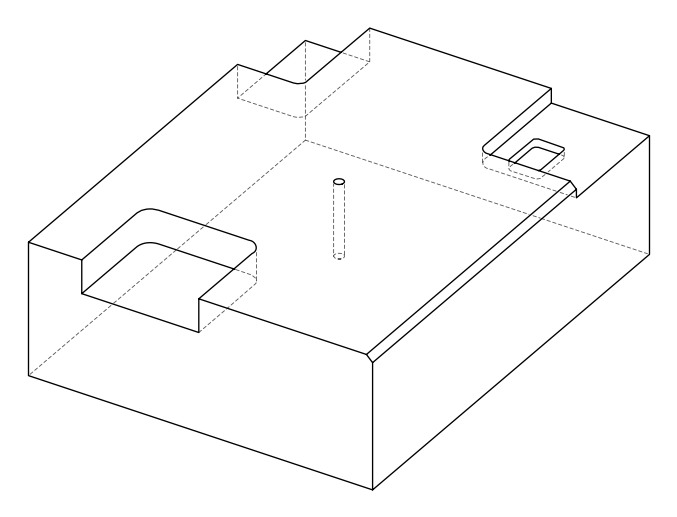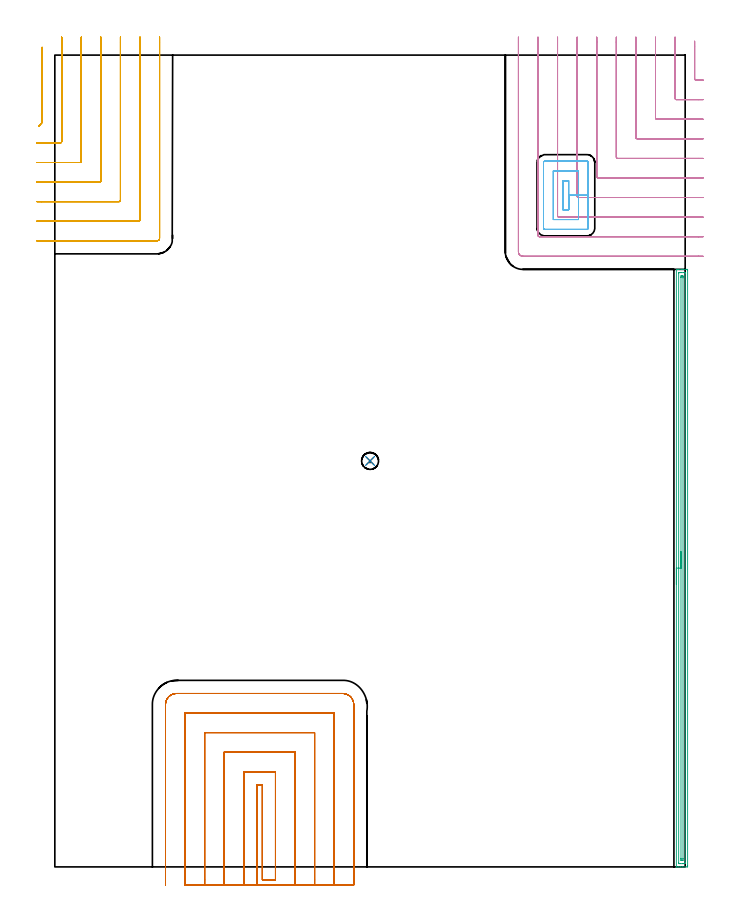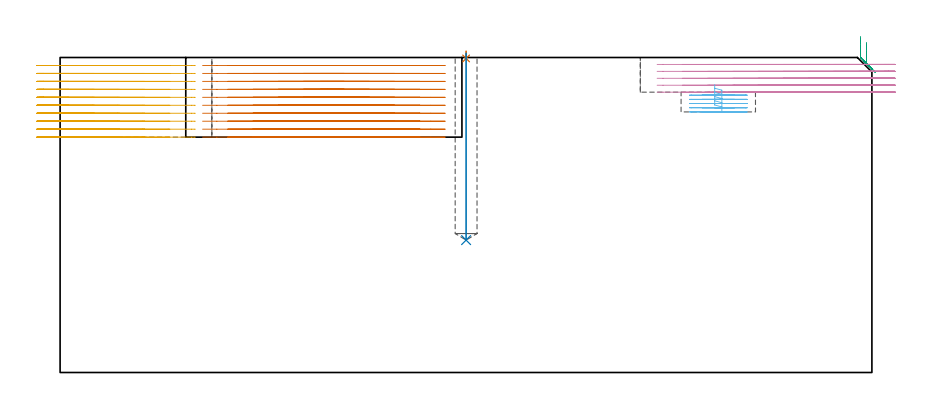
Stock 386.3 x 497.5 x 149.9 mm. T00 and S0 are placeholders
(PLAN: 7 operations, 5 tool changes, 86.7 min)
(1 SPOT_DRILL | STEP1POCKET | NXT0321_9005460120000 | 0.03 min | 4 mm3)
(2 DRILL_BLIND_HOLE_INTO_CENTER | STEP1POCKET | UGT0301_499 | 0.36 min | 7162 mm3)
(3 AREA_MILL | FG_CHAMFER_SURFACE | UGT0205_001 | 8.97 min | 8902 mm3)
(4 MILL_CORNER_NOTCH_RECTANGULAR | CORNER_NOTCH_RECTANGULAR | NXT0201_012 | Follow Part, ap 4, ae 75% | 15.18 min | 238171 mm3)
(5 MILL_CORNER_NOTCH_RECTANGULAR_1 | CORNER_NOTCH_RECTANGULAR_1 | NXT0201_012 | Follow Part, ap 4, ae 75% | 19.7 min | 332581 mm3)
(6 MILL_RECTANGULAR_POCKET | POCKET_RECTANGULAR_STRAIGHT | UGT0201_007 | Follow Part, ap 2, ae 75% | 3.23 min | 16378 mm3)
(7 MILL_SLOT | SLOT_PARTIAL_RECTANGULAR | NXT0201_012 | Follow Part, ap 4, ae 75% | 39.28 min | 565693 mm3)
(TOOL NXT0321_9005460120000 | NC Spot Drill, 142deg, 12mm, Carbide, Uncoated | D12 PA142 FL30 Z2)
(TOOL UGT0301_499 | Carbide Drill 10.4 mm | D10.4 PA118 FL87 Z2)
(TOOL UGT0205_001 | Chamfer Mill 20 x 3 x 45 deg. | D20 FL50 Z2)
(TOOL NXT0201_012 | ENDMILL 16mm [2P460-1600-NA 1630] | D16 FL38 Z6)
(TOOL UGT0201_007 | End Mill 8 mm | D8 FL19 Z4)
(OP 1 SPOT_DRILL)
G17 G21 G94 G90
T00 M6
G54
G17 G0 G90 X193.2 Y248.8 S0 M3
G43 Z159.9 H0
G94 G81 G98 Z149.452 F250. R152.9
G80
M5
M2
(OP 2 DRILL_BLIND_HOLE_INTO_CENTER)
G17 G21 G94 G90
T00 M6
G54
G17 G0 G90 X193.2 Y248.8 S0 M3
G43 Z159.9 H0
G94 G81 G98 Z63. F250. R151.9
G80
M5
M2
(OP 3 AREA_MILL)
G17 G21 G94 G90
T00 M6
G54
G17 G0 G90 X380.9 Y173.1 S1061 M3
G43 Z159.9 H0
G94 G1 Y173.138 Z159.028 F250.
Y173.252 Z158.163
Y173.441 Z157.312
Y173.703 Z156.48
Y174.037 Z155.674
Y174.44 Z154.9
Y174.908 Z154.164
Y175.44 Z153.472
Y176.029 Z152.829
Y176.672 Z152.239
Y177.364 Z151.708
Y178.1 Z151.24
Y178.874 Z150.837
Y179.68 Z150.503
Y180.512 Z150.241
Y181.363 Z150.052
Y182.228 Z149.938
Y183.1 Z149.9
Y366.042
X380.902 Y366.19 Z149.888
X381.034 Y366.198 Z149.759
X381.171 Y366.2 Z149.628
X381.536 Z149.263
X382.159 Z148.636
X384.223 Z146.574
X384.788 Z146.007
X385.382 Z145.413
X387.135 Z143.661
X387.418 Y366.197 Z143.379
X387.792 Y366.19 Z143.005
X387.796 Y365.981 Z143.002
X387.799 Y365.595 Z143.001
Y0.605
X387.796 Y0.219 Z143.002
X387.792 Y0.01 Z143.005
X387.418 Y0. Z143.379
X384.788 Z146.007
X383.346 Z147.45
X382.159 Z148.636
X381.171 Z149.628
X381.034 Y0.002 Z149.759
X380.902 Y0.01 Z149.888
X380.9 Y0.159 Z149.9
Y183.1
X382.314 Z148.486
X382.315 Y363.651 Z148.485
X382.316 Y363.81 Z148.484
X382.321 Y364.168 Z148.479
X382.661 Y364.191 Z148.139
X383.035 Y364.197 Z147.765
X383.529 Y364.2 Z147.271
X383.912 Z146.888
X385.282 Z145.518
X386.159 Z144.641
X386.322 Y364.198 Z144.478
X386.35 Y364.195 Z144.45
X386.375 Y364.191 Z144.425
X386.379 Y364.156 Z144.421
X386.384 Y363.971 Z144.416
X386.385 Y363.81 Z144.415
Y2.548
X386.384 Y2.389 Z144.416
X386.379 Y2.032 Z144.421
X386.039 Y2.009 Z144.761
X385.665 Y2.003 Z145.135
X385.171 Y2. Z145.629
X384.788 Z146.012
X383.418 Z147.382
X382.541 Z148.259
X382.377 Y2.002 Z148.423
X382.349 Y2.005 Z148.451
X382.324 Y2.009 Z148.476
X382.321 Y2.044 Z148.479
X382.316 Y2.229 Z148.484
X382.315 Y2.389 Z148.485
X382.314 Y183.1 Z148.486
X383.728 Z147.072
X383.729 Y361.133 Z147.071
X383.73 Y361.319 Z147.07
X383.735 Y362.026 Z147.065
X383.747 Y362.193 Z147.053
X383.912 Y362.195 Z146.888
X384.619 Y362.198 Z146.181
X384.788 Y362.195 Z146.012
X384.953 Y362.19 Z145.847
X384.964 Y362.026 Z145.836
X384.968 Y361.843 Z145.832
X384.971 Y361.133 Z145.829
Y360.947
Y5.067
X384.97 Y4.881 Z145.83
X384.964 Y4.174 Z145.836
X384.953 Y4.007 Z145.847
X384.788 Y4.005 Z146.012
X384.081 Y4.002 Z146.719
X383.912 Y4.005 Z146.888
X383.747 Y4.01 Z147.053
X383.735 Y4.174 Z147.065
X383.732 Y4.357 Z147.068
X383.729 Y5.067 Z147.071
X383.728 Y5.253 Z147.072
Y183.1
Y183.972 Z147.11
Y184.836 Z147.223
Y185.688 Z147.412
Y186.52 Z147.675
Y187.326 Z148.008
Y188.1 Z148.411
Y188.836 Z148.88
Y189.528 Z149.411
Y190.171 Z150.001
Y190.76 Z150.644
Y191.291 Z151.336
Y191.76 Z152.072
Y192.163 Z152.845
Y192.497 Z153.651
Y192.759 Z154.483
Y192.948 Z155.335
Y193.062 Z156.2
Y193.1 Z157.072
G0 Z159.9
M5
M2
(OP 4 MILL_CORNER_NOTCH_RECTANGULAR)
G17 G21 G94 G90
T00 M6
G54
G17 G0 G90 X392.1 Y506.01 S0 M3
G43 Z159.9 H1
Z146.6
G94 G1 Y503.01 F250.
Y482.992 F500.
G3 X392.892 Y482.2 R0.8
G1 X394.3
X397.3 F250.
G0 Z159.9
X380.1 Y508.5
Z146.6
G1 Y505.5
Y470.993 F500.
G3 X380.893 Y470.2 R0.8
G1 X394.3
X397.3 F250.
G0 Z159.9
X368.1 Y508.5
Z146.6
G1 Y505.5
Y458.993 F500.
G3 X368.893 Y458.2 R0.8
G1 X394.3
X397.3 F250.
G0 Z159.9
X356.1 Y508.5
Z146.6
G1 Y505.5
Y446.994 F500.
G3 X356.894 Y446.2 R0.8
G1 X394.3
X397.3 F250.
G0 Z159.9
X344.1 Y508.5
Z146.6
G1 Y505.5
Y434.994 F500.
G3 X344.894 Y434.2 R0.8
G1 X394.3
X397.3 F250.
G0 Z159.9
X332.1 Y508.5
Z146.6
G1 Y505.5
Y422.994 F500.
G3 X332.894 Y422.2 R0.8
G1 X394.3
X397.3 F250.
G0 Z159.9
X320.1 Y508.5
Z146.6
G1 Y505.5
Y410.995 F500.
G3 X320.895 Y410.2 R0.8
G1 X394.3
X397.3 F250.
G0 Z159.9
X308.1 Y508.5
Z146.6
G1 Y505.5
Y398.995 F500.
G3 X308.895 Y398.2 R0.8
G1 X394.3
X397.3 F250.
G0 Z159.9
X296.1 Y508.5
Z146.6
G1 Y505.5
Y386.995 F500.
G3 X296.895 Y386.2 R0.8
G1 X394.3
X397.3 F250.
G0 Z159.9
X284.1 Y508.5
Z146.6
G1 Y505.5
Y377. F500.
G3 X286.9 Y374.2 R2.8
G1 X394.3
X397.3 F250.
G0 Z159.9
X392.1 Y506.01
Z143.3
G1 Y503.01
Y482.992 F500.
G3 X392.892 Y482.2 R0.8
G1 X394.3
X397.3 F250.
G0 Z159.9
X380.1 Y508.5
Z143.3
G1 Y505.5
Y470.993 F500.
G3 X380.893 Y470.2 R0.8
G1 X394.3
X397.3 F250.
G0 Z159.9
X368.1 Y508.5
Z143.3
G1 Y505.5
Y458.993 F500.
G3 X368.893 Y458.2 R0.8
G1 X394.3
X397.3 F250.
G0 Z159.9
X356.1 Y508.5
Z143.3
G1 Y505.5
Y446.994 F500.
G3 X356.894 Y446.2 R0.8
G1 X394.3
X397.3 F250.
G0 Z159.9
X344.1 Y508.5
Z143.3
G1 Y505.5
Y434.994 F500.
G3 X344.894 Y434.2 R0.8
G1 X394.3
X397.3 F250.
G0 Z159.9
X332.1 Y508.5
Z143.3
G1 Y505.5
Y422.994 F500.
G3 X332.894 Y422.2 R0.8
G1 X394.3
X397.3 F250.
G0 Z159.9
X320.1 Y508.5
Z143.3
G1 Y505.5
Y410.995 F500.
G3 X320.895 Y410.2 R0.8
G1 X394.3
X397.3 F250.
G0 Z159.9
X308.1 Y508.5
Z143.3
G1 Y505.5
Y398.995 F500.
G3 X308.895 Y398.2 R0.8
G1 X394.3
X397.3 F250.
G0 Z159.9
X296.1 Y508.5
Z143.3
G1 Y505.5
Y386.995 F500.
G3 X296.895 Y386.2 R0.8
G1 X394.3
X397.3 F250.
G0 Z159.9
X284.1 Y508.5
Z143.3
G1 Y505.5
Y377. F500.
G3 X286.9 Y374.2 R2.8
G1 X394.3
X397.3 F250.
G0 Z159.9
X392.1 Y506.01
Z140.
G1 Y503.01
Y482.992 F500.
G3 X392.892 Y482.2 R0.8
G1 X394.3
X397.3 F250.
G0 Z159.9
X380.1 Y508.5
Z140.
G1 Y505.5
Y470.993 F500.
G3 X380.893 Y470.2 R0.8
G1 X394.3
X397.3 F250.
G0 Z159.9
X368.1 Y508.5
Z140.
G1 Y505.5
Y458.993 F500.
G3 X368.893 Y458.2 R0.8
G1 X394.3
X397.3 F250.
G0 Z159.9
X356.1 Y508.5
Z140.
G1 Y505.5
Y446.994 F500.
G3 X356.894 Y446.2 R0.8
G1 X394.3
X397.3 F250.
G0 Z159.9
X344.1 Y508.5
Z140.
G1 Y505.5
Y434.994 F500.
G3 X344.894 Y434.2 R0.8
G1 X394.3
X397.3 F250.
G0 Z159.9
X332.1 Y508.5
Z140.
G1 Y505.5
Y422.994 F500.
G3 X332.894 Y422.2 R0.8
G1 X394.3
X397.3 F250.
G0 Z159.9
X320.1 Y508.5
Z140.
G1 Y505.5
Y410.995 F500.
G3 X320.895 Y410.2 R0.8
G1 X394.3
X397.3 F250.
G0 Z159.9
X308.1 Y508.5
Z140.
G1 Y505.5
Y398.995 F500.
G3 X308.895 Y398.2 R0.8
G1 X394.3
X397.3 F250.
G0 Z159.9
X296.1 Y508.5
Z140.
G1 Y505.5
Y386.995 F500.
G3 X296.895 Y386.2 R0.8
G1 X394.3
X397.3 F250.
G0 Z159.9
X284.1 Y508.5
Z140.
G1 Y505.5
Y377. F500.
G3 X286.9 Y374.2 R2.8
G1 X394.3
X397.3 F250.
G0 Z159.9
X392.1 Y506.01
Z136.7
G1 Y503.01
Y482.992 F500.
G3 X392.892 Y482.2 R0.8
G1 X394.3
X397.3 F250.
G0 Z159.9
X380.1 Y508.5
Z136.7
G1 Y505.5
Y470.993 F500.
G3 X380.893 Y470.2 R0.8
G1 X394.3
X397.3 F250.
G0 Z159.9
X368.1 Y508.5
Z136.7
G1 Y505.5
Y458.993 F500.
G3 X368.893 Y458.2 R0.8
G1 X394.3
X397.3 F250.
G0 Z159.9
X356.1 Y508.5
Z136.7
G1 Y505.5
Y446.994 F500.
G3 X356.894 Y446.2 R0.8
G1 X394.3
X397.3 F250.
G0 Z159.9
X344.1 Y508.5
Z136.7
G1 Y505.5
Y434.994 F500.
G3 X344.894 Y434.2 R0.8
G1 X394.3
X397.3 F250.
G0 Z159.9
X332.1 Y508.5
Z136.7
G1 Y505.5
Y422.994 F500.
G3 X332.894 Y422.2 R0.8
G1 X394.3
X397.3 F250.
G0 Z159.9
X320.1 Y508.5
Z136.7
G1 Y505.5
Y410.995 F500.
G3 X320.895 Y410.2 R0.8
G1 X394.3
X397.3 F250.
G0 Z159.9
X308.1 Y508.5
Z136.7
G1 Y505.5
Y398.995 F500.
G3 X308.895 Y398.2 R0.8
G1 X394.3
X397.3 F250.
G0 Z159.9
X296.1 Y508.5
Z136.7
G1 Y505.5
Y386.995 F500.
G3 X296.895 Y386.2 R0.8
G1 X394.3
X397.3 F250.
G0 Z159.9
X284.1 Y508.5
Z136.7
G1 Y505.5
Y377. F500.
G3 X286.9 Y374.2 R2.8
G1 X394.3
X397.3 F250.
G0 Z159.9
X392.1 Y506.01
Z133.4
G1 Y503.01
Y482.992 F500.
G3 X392.892 Y482.2 R0.8
G1 X394.3
X397.3 F250.
G0 Z159.9
X380.1 Y508.5
Z133.4
G1 Y505.5
Y470.993 F500.
G3 X380.893 Y470.2 R0.8
G1 X394.3
X397.3 F250.
G0 Z159.9
X368.1 Y508.5
Z133.4
G1 Y505.5
Y458.993 F500.
G3 X368.893 Y458.2 R0.8
G1 X394.3
X397.3 F250.
G0 Z159.9
X356.1 Y508.5
Z133.4
G1 Y505.5
Y446.994 F500.
G3 X356.894 Y446.2 R0.8
G1 X394.3
X397.3 F250.
G0 Z159.9
X344.1 Y508.5
Z133.4
G1 Y505.5
Y434.994 F500.
G3 X344.894 Y434.2 R0.8
G1 X394.3
X397.3 F250.
G0 Z159.9
X332.1 Y508.5
Z133.4
G1 Y505.5
Y422.994 F500.
G3 X332.894 Y422.2 R0.8
G1 X394.3
X397.3 F250.
G0 Z159.9
X320.1 Y508.5
Z133.4
G1 Y505.5
Y410.995 F500.
G3 X320.895 Y410.2 R0.8
G1 X394.3
X397.3 F250.
G0 Z159.9
X308.1 Y508.5
Z133.4
G1 Y505.5
Y398.995 F500.
G3 X308.895 Y398.2 R0.8
G1 X394.3
X397.3 F250.
G0 Z159.9
X296.1 Y508.5
Z133.4
G1 Y505.5
Y386.995 F500.
G3 X296.895 Y386.2 R0.8
G1 X394.3
X397.3 F250.
G0 Z159.9
X284.1 Y508.5
Z133.4
G1 Y505.5
Y377. F500.
G3 X286.9 Y374.2 R2.8
G1 X394.3
X397.3 F250.
G0 Z159.9
M5
M2
(OP 5 MILL_CORNER_NOTCH_RECTANGULAR_1)
G17 G21 G94 G90
T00 M6
G54
G17 G0 G90 X-9.984 Y453.718 S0 M3
G43 Z159.9 H1
Z146.11
G94 G1 X-8. Y455.968 F250.
G3 X-7.8 Y456.491 R0.8 F500.
G1 Y499.278
Y502.278 F250.
G0 Z159.9
X-11. Y443.7
Z146.11
G1 X-8.
X3.406 F500.
G3 X4.2 Y444.494 R0.8
G1 Y505.5
Y508.5 F250.
G0 Z159.9
X-11. Y431.7
Z146.11
G1 X-8.
X15.406 F500.
G3 X16.2 Y432.494 R0.8
G1 Y505.5
Y508.5 F250.
G0 Z159.9
X-11. Y419.7
Z146.11
G1 X-8.
X27.405 F500.
G3 X28.2 Y420.495 R0.8
G1 Y505.5
Y508.5 F250.
G0 Z159.9
X-11. Y407.7
Z146.11
G1 X-8.
X39.405 F500.
G3 X40.2 Y408.495 R0.8
G1 Y505.5
Y508.5 F250.
G0 Z159.9
X-11. Y395.7
Z146.11
G1 X-8.
X51.405 F500.
G3 X52.2 Y396.495 R0.8
G1 Y505.5
Y508.5 F250.
G0 Z159.9
X-11. Y383.7
Z146.11
G1 X-8.
X62.6 F500.
G3 X64.2 Y385.3 R1.6
G1 Y505.5
Y508.5 F250.
G0 Z159.9
X-9.984 Y453.718
Z142.32
G1 X-8. Y455.968
G3 X-7.8 Y456.491 R0.8 F500.
G1 Y499.278
Y502.278 F250.
G0 Z159.9
X-11. Y443.7
Z142.32
G1 X-8.
X3.406 F500.
G3 X4.2 Y444.494 R0.8
G1 Y505.5
Y508.5 F250.
G0 Z159.9
X-11. Y431.7
Z142.32
G1 X-8.
X15.406 F500.
G3 X16.2 Y432.494 R0.8
G1 Y505.5
Y508.5 F250.
G0 Z159.9
X-11. Y419.7
Z142.32
G1 X-8.
X27.405 F500.
G3 X28.2 Y420.495 R0.8
G1 Y505.5
Y508.5 F250.
G0 Z159.9
X-11. Y407.7
Z142.32
G1 X-8.
X39.405 F500.
G3 X40.2 Y408.495 R0.8
G1 Y505.5
Y508.5 F250.
G0 Z159.9
X-11. Y395.7
Z142.32
G1 X-8.
X51.405 F500.
G3 X52.2 Y396.495 R0.8
G1 Y505.5
Y508.5 F250.
G0 Z159.9
X-11. Y383.7
Z142.32
G1 X-8.
X62.6 F500.
G3 X64.2 Y385.3 R1.6
G1 Y505.5
Y508.5 F250.
G0 Z159.9
X-9.984 Y453.718
Z138.53
G1 X-8. Y455.968
G3 X-7.8 Y456.491 R0.8 F500.
G1 Y499.278
Y502.278 F250.
G0 Z159.9
X-11. Y443.7
Z138.53
G1 X-8.
X3.406 F500.
G3 X4.2 Y444.494 R0.8
G1 Y505.5
Y508.5 F250.
G0 Z159.9
X-11. Y431.7
Z138.53
G1 X-8.
X15.406 F500.
G3 X16.2 Y432.494 R0.8
G1 Y505.5
Y508.5 F250.
G0 Z159.9
X-11. Y419.7
Z138.53
G1 X-8.
X27.405 F500.
G3 X28.2 Y420.495 R0.8
G1 Y505.5
Y508.5 F250.
G0 Z159.9
X-11. Y407.7
Z138.53
G1 X-8.
X39.405 F500.
G3 X40.2 Y408.495 R0.8
G1 Y505.5
Y508.5 F250.
G0 Z159.9
X-11. Y395.7
Z138.53
G1 X-8.
X51.405 F500.
G3 X52.2 Y396.495 R0.8
G1 Y505.5
Y508.5 F250.
G0 Z159.9
X-11. Y383.7
Z138.53
G1 X-8.
X62.6 F500.
G3 X64.2 Y385.3 R1.6
G1 Y505.5
Y508.5 F250.
G0 Z159.9
X-9.984 Y453.718
Z134.74
G1 X-8. Y455.968
G3 X-7.8 Y456.491 R0.8 F500.
G1 Y499.278
Y502.278 F250.
G0 Z159.9
X-11. Y443.7
Z134.74
G1 X-8.
X3.406 F500.
G3 X4.2 Y444.494 R0.8
G1 Y505.5
Y508.5 F250.
G0 Z159.9
X-11. Y431.7
Z134.74
G1 X-8.
X15.406 F500.
G3 X16.2 Y432.494 R0.8
G1 Y505.5
Y508.5 F250.
G0 Z159.9
X-11. Y419.7
Z134.74
G1 X-8.
X27.405 F500.
G3 X28.2 Y420.495 R0.8
G1 Y505.5
Y508.5 F250.
G0 Z159.9
X-11. Y407.7
Z134.74
G1 X-8.
X39.405 F500.
G3 X40.2 Y408.495 R0.8
G1 Y505.5
Y508.5 F250.
G0 Z159.9
X-11. Y395.7
Z134.74
G1 X-8.
X51.405 F500.
G3 X52.2 Y396.495 R0.8
G1 Y505.5
Y508.5 F250.
G0 Z159.9
X-11. Y383.7
Z134.74
G1 X-8.
X62.6 F500.
G3 X64.2 Y385.3 R1.6
G1 Y505.5
Y508.5 F250.
G0 Z159.9
X-9.984 Y453.718
Z130.95
G1 X-8. Y455.968
G3 X-7.8 Y456.491 R0.8 F500.
G1 Y499.278
Y502.278 F250.
G0 Z159.9
X-11. Y443.7
Z130.95
G1 X-8.
X3.406 F500.
G3 X4.2 Y444.494 R0.8
G1 Y505.5
Y508.5 F250.
G0 Z159.9
X-11. Y431.7
Z130.95
G1 X-8.
X15.406 F500.
G3 X16.2 Y432.494 R0.8
G1 Y505.5
Y508.5 F250.
G0 Z159.9
X-11. Y419.7
Z130.95
G1 X-8.
X27.405 F500.
G3 X28.2 Y420.495 R0.8
G1 Y505.5
Y508.5 F250.
G0 Z159.9
X-11. Y407.7
Z130.95
G1 X-8.
X39.405 F500.
G3 X40.2 Y408.495 R0.8
G1 Y505.5
Y508.5 F250.
G0 Z159.9
X-11. Y395.7
Z130.95
G1 X-8.
X51.405 F500.
G3 X52.2 Y396.495 R0.8
G1 Y505.5
Y508.5 F250.
G0 Z159.9
X-11. Y383.7
Z130.95
G1 X-8.
X62.6 F500.
G3 X64.2 Y385.3 R1.6
G1 Y505.5
Y508.5 F250.
G0 Z159.9
X-9.984 Y453.718
Z127.16
G1 X-8. Y455.968
G3 X-7.8 Y456.491 R0.8 F500.
G1 Y499.278
Y502.278 F250.
G0 Z159.9
X-11. Y443.7
Z127.16
G1 X-8.
X3.406 F500.
G3 X4.2 Y444.494 R0.8
G1 Y505.5
Y508.5 F250.
G0 Z159.9
X-11. Y431.7
Z127.16
G1 X-8.
X15.406 F500.
G3 X16.2 Y432.494 R0.8
G1 Y505.5
Y508.5 F250.
G0 Z159.9
X-11. Y419.7
Z127.16
G1 X-8.
X27.405 F500.
G3 X28.2 Y420.495 R0.8
G1 Y505.5
Y508.5 F250.
G0 Z159.9
X-11. Y407.7
Z127.16
G1 X-8.
X39.405 F500.
G3 X40.2 Y408.495 R0.8
G1 Y505.5
Y508.5 F250.
G0 Z159.9
X-11. Y395.7
Z127.16
G1 X-8.
X51.405 F500.
G3 X52.2 Y396.495 R0.8
G1 Y505.5
Y508.5 F250.
G0 Z159.9
X-11. Y383.7
Z127.16
G1 X-8.
X62.6 F500.
G3 X64.2 Y385.3 R1.6
G1 Y505.5
Y508.5 F250.
G0 Z159.9
X-9.984 Y453.718
Z123.37
G1 X-8. Y455.968
G3 X-7.8 Y456.491 R0.8 F500.
G1 Y499.278
Y502.278 F250.
G0 Z159.9
X-11. Y443.7
Z123.37
G1 X-8.
X3.406 F500.
G3 X4.2 Y444.494 R0.8
G1 Y505.5
Y508.5 F250.
G0 Z159.9
X-11. Y431.7
Z123.37
G1 X-8.
X15.406 F500.
G3 X16.2 Y432.494 R0.8
G1 Y505.5
Y508.5 F250.
G0 Z159.9
X-11. Y419.7
Z123.37
G1 X-8.
X27.405 F500.
G3 X28.2 Y420.495 R0.8
G1 Y505.5
Y508.5 F250.
G0 Z159.9
X-11. Y407.7
Z123.37
G1 X-8.
X39.405 F500.
G3 X40.2 Y408.495 R0.8
G1 Y505.5
Y508.5 F250.
G0 Z159.9
X-11. Y395.7
Z123.37
G1 X-8.
X51.405 F500.
G3 X52.2 Y396.495 R0.8
G1 Y505.5
Y508.5 F250.
G0 Z159.9
X-11. Y383.7
Z123.37
G1 X-8.
X62.6 F500.
G3 X64.2 Y385.3 R1.6
G1 Y505.5
Y508.5 F250.
G0 Z159.9
X-9.984 Y453.718
Z119.58
G1 X-8. Y455.968
G3 X-7.8 Y456.491 R0.8 F500.
G1 Y499.278
Y502.278 F250.
G0 Z159.9
X-11. Y443.7
Z119.58
G1 X-8.
X3.406 F500.
G3 X4.2 Y444.494 R0.8
G1 Y505.5
Y508.5 F250.
G0 Z159.9
X-11. Y431.7
Z119.58
G1 X-8.
X15.406 F500.
G3 X16.2 Y432.494 R0.8
G1 Y505.5
Y508.5 F250.
G0 Z159.9
X-11. Y419.7
Z119.58
G1 X-8.
X27.405 F500.
G3 X28.2 Y420.495 R0.8
G1 Y505.5
Y508.5 F250.
G0 Z159.9
X-11. Y407.7
Z119.58
G1 X-8.
X39.405 F500.
G3 X40.2 Y408.495 R0.8
G1 Y505.5
Y508.5 F250.
G0 Z159.9
X-11. Y395.7
Z119.58
G1 X-8.
X51.405 F500.
G3 X52.2 Y396.495 R0.8
G1 Y505.5
Y508.5 F250.
G0 Z159.9
X-11. Y383.7
Z119.58
G1 X-8.
X62.6 F500.
G3 X64.2 Y385.3 R1.6
G1 Y505.5
Y508.5 F250.
G0 Z159.9
X-9.984 Y453.718
Z115.79
G1 X-8. Y455.968
G3 X-7.8 Y456.491 R0.8 F500.
G1 Y499.278
Y502.278 F250.
G0 Z159.9
X-11. Y443.7
Z115.79
G1 X-8.
X3.406 F500.
G3 X4.2 Y444.494 R0.8
G1 Y505.5
Y508.5 F250.
G0 Z159.9
X-11. Y431.7
Z115.79
G1 X-8.
X15.406 F500.
G3 X16.2 Y432.494 R0.8
G1 Y505.5
Y508.5 F250.
G0 Z159.9
X-11. Y419.7
Z115.79
G1 X-8.
X27.405 F500.
G3 X28.2 Y420.495 R0.8
G1 Y505.5
Y508.5 F250.
G0 Z159.9
X-11. Y407.7
Z115.79
G1 X-8.
X39.405 F500.
G3 X40.2 Y408.495 R0.8
G1 Y505.5
Y508.5 F250.
G0 Z159.9
X-11. Y395.7
Z115.79
G1 X-8.
X51.405 F500.
G3 X52.2 Y396.495 R0.8
G1 Y505.5
Y508.5 F250.
G0 Z159.9
X-11. Y383.7
Z115.79
G1 X-8.
X62.6 F500.
G3 X64.2 Y385.3 R1.6
G1 Y505.5
Y508.5 F250.
G0 Z159.9
X-9.984 Y453.718
Z112.
G1 X-8. Y455.968
G3 X-7.8 Y456.491 R0.8 F500.
G1 Y499.278
Y502.278 F250.
G0 Z159.9
X-11. Y443.7
Z112.
G1 X-8.
X3.406 F500.
G3 X4.2 Y444.494 R0.8
G1 Y505.5
Y508.5 F250.
G0 Z159.9
X-11. Y431.7
Z112.
G1 X-8.
X15.406 F500.
G3 X16.2 Y432.494 R0.8
G1 Y505.5
Y508.5 F250.
G0 Z159.9
X-11. Y419.7
Z112.
G1 X-8.
X27.405 F500.
G3 X28.2 Y420.495 R0.8
G1 Y505.5
Y508.5 F250.
G0 Z159.9
X-11. Y407.7
Z112.
G1 X-8.
X39.405 F500.
G3 X40.2 Y408.495 R0.8
G1 Y505.5
Y508.5 F250.
G0 Z159.9
X-11. Y395.7
Z112.
G1 X-8.
X51.405 F500.
G3 X52.2 Y396.495 R0.8
G1 Y505.5
Y508.5 F250.
G0 Z159.9
X-11. Y383.7
Z112.
G1 X-8.
X62.6 F500.
G3 X64.2 Y385.3 R1.6
G1 Y505.5
Y508.5 F250.
G0 Z159.9
M5
M2
(OP 6 MILL_RECTANGULAR_POCKET)
G17 G21 G94 G90
T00 M6
G54
G17 G0 G90 X311.5 Y409.032 S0 M3
G43 Z159.9 H0
Z136.962
G94 G1 Y402.7 Z135.265 F250.
X314.9 Z134.354
Y411.6 Z131.969
Y420.5 F500.
X311.5
Y402.7
X314.9
Y411.6
X320.9
Y426.5
X305.5
Y396.7
X320.9
Y411.6
X326.9
Y431.7
G3 X326.1 Y432.5 R0.8
G1 X300.3
G3 X299.5 Y431.7 R0.8
G1 Y391.5
G3 X300.3 Y390.7 R0.8
G1 X326.1
G3 X326.9 Y391.5 R0.8
G1 Y411.6
Y412.6
G0 X311.5 Y409.032 Z134.969
G1 Y402.7 Z133.273 F250.
X314.9 Z132.362
Y411.6 Z129.977
Y420.5 F500.
X311.5
Y402.7
X314.9
Y411.6
X320.9
Y426.5
X305.5
Y396.7
X320.9
Y411.6
X326.9
Y431.7
G3 X326.1 Y432.5 R0.8
G1 X300.3
G3 X299.5 Y431.7 R0.8
G1 Y391.5
G3 X300.3 Y390.7 R0.8
G1 X326.1
G3 X326.9 Y391.5 R0.8
G1 Y411.6
Y412.6
G0 X311.5 Y409.032 Z132.977
G1 Y402.7 Z131.28 F250.
X314.9 Z130.369
Y411.6 Z127.985
Y420.5 F500.
X311.5
Y402.7
X314.9
Y411.6
X320.9
Y426.5
X305.5
Y396.7
X320.9
Y411.6
X326.9
Y431.7
G3 X326.1 Y432.5 R0.8
G1 X300.3
G3 X299.5 Y431.7 R0.8
G1 Y391.5
G3 X300.3 Y390.7 R0.8
G1 X326.1
G3 X326.9 Y391.5 R0.8
G1 Y411.6
Y412.6
G0 X311.5 Y409.032 Z130.985
G1 Y402.7 Z129.288 F250.
X314.9 Z128.377
Y411.6 Z125.992
Y420.5 F500.
X311.5
Y402.7
X314.9
Y411.6
X320.9
Y426.5
X305.5
Y396.7
X320.9
Y411.6
X326.9
Y431.7
G3 X326.1 Y432.5 R0.8
G1 X300.3
G3 X299.5 Y431.7 R0.8
G1 Y391.5
G3 X300.3 Y390.7 R0.8
G1 X326.1
G3 X326.9 Y391.5 R0.8
G1 Y411.6
Y412.6
G0 X311.5 Y409.032 Z128.992
G1 Y402.7 Z127.296 F250.
X314.9 Z126.385
Y411.6 Z124.
Y420.5 F500.
X311.5
Y402.7
X314.9
Y411.6
X320.9
Y426.5
X305.5
Y396.7
X320.9
Y411.6
X326.9
Y431.7
G3 X326.1 Y432.5 R0.8
G1 X300.3
G3 X299.5 Y431.7 R0.8
G1 Y391.5
G3 X300.3 Y390.7 R0.8
G1 X326.1
G3 X326.9 Y391.5 R0.8
G1 Y411.6
Y412.6
G0 Z159.9
M5
M2
(OP 7 MILL_SLOT)
G17 G21 G94 G90
T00 M6
G54
G17 G0 G90 X123.8 Y-11. S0 M3
G43 Z159.9 H1
Z146.11
G94 G1 Y-8. F250.
Y50.3 F500.
X127.2
Y-8.
X135.2
Y58.3
X115.8
Y-8.
Y-11. F250.
X147.2
Y-8.
Y70.3 F500.
X103.8
Y-8.
Y-11. F250.
X159.2
Y-8.
Y82.3 F500.
X91.8
Y-8.
Y-11. F250.
X171.2
Y-8.
Y94.3 F500.
X79.8
Y-8.
Y-11. F250.
X183.2
Y-8.
Y99.5 F500.
G3 X176.4 Y106.3 R6.8
G1 X74.6
G3 X67.8 Y99.5 R6.8
G1 Y-8.
Y-11. F250.
G0 X123.8 Z142.32
G1 Y-8.
Y50.3 F500.
X127.2
Y-8.
X135.2
Y58.3
X115.8
Y-8.
Y-11. F250.
X147.2
Y-8.
Y70.3 F500.
X103.8
Y-8.
Y-11. F250.
X159.2
Y-8.
Y82.3 F500.
X91.8
Y-8.
Y-11. F250.
X171.2
Y-8.
Y94.3 F500.
X79.8
Y-8.
Y-11. F250.
X183.2
Y-8.
Y99.5 F500.
G3 X176.4 Y106.3 R6.8
G1 X74.6
G3 X67.8 Y99.5 R6.8
G1 Y-8.
Y-11. F250.
G0 X123.8 Z138.53
G1 Y-8.
Y50.3 F500.
X127.2
Y-8.
X135.2
Y58.3
X115.8
Y-8.
Y-11. F250.
X147.2
Y-8.
Y70.3 F500.
X103.8
Y-8.
Y-11. F250.
X159.2
Y-8.
Y82.3 F500.
X91.8
Y-8.
Y-11. F250.
X171.2
Y-8.
Y94.3 F500.
X79.8
Y-8.
Y-11. F250.
X183.2
Y-8.
Y99.5 F500.
G3 X176.4 Y106.3 R6.8
G1 X74.6
G3 X67.8 Y99.5 R6.8
G1 Y-8.
Y-11. F250.
G0 X123.8 Z134.74
G1 Y-8.
Y50.3 F500.
X127.2
Y-8.
X135.2
Y58.3
X115.8
Y-8.
Y-11. F250.
X147.2
Y-8.
Y70.3 F500.
X103.8
Y-8.
Y-11. F250.
X159.2
Y-8.
Y82.3 F500.
X91.8
Y-8.
Y-11. F250.
X171.2
Y-8.
Y94.3 F500.
X79.8
Y-8.
Y-11. F250.
X183.2
Y-8.
Y99.5 F500.
G3 X176.4 Y106.3 R6.8
G1 X74.6
G3 X67.8 Y99.5 R6.8
G1 Y-8.
Y-11. F250.
G0 X123.8 Z130.95
G1 Y-8.
Y50.3 F500.
X127.2
Y-8.
X135.2
Y58.3
X115.8
Y-8.
Y-11. F250.
X147.2
Y-8.
Y70.3 F500.
X103.8
Y-8.
Y-11. F250.
X159.2
Y-8.
Y82.3 F500.
X91.8
Y-8.
Y-11. F250.
X171.2
Y-8.
Y94.3 F500.
X79.8
Y-8.
Y-11. F250.
X183.2
Y-8.
Y99.5 F500.
G3 X176.4 Y106.3 R6.8
G1 X74.6
G3 X67.8 Y99.5 R6.8
G1 Y-8.
Y-11. F250.
G0 X123.8 Z127.16
G1 Y-8.
Y50.3 F500.
X127.2
Y-8.
X135.2
Y58.3
X115.8
Y-8.
Y-11. F250.
X147.2
Y-8.
Y70.3 F500.
X103.8
Y-8.
Y-11. F250.
X159.2
Y-8.
Y82.3 F500.
X91.8
Y-8.
Y-11. F250.
X171.2
Y-8.
Y94.3 F500.
X79.8
Y-8.
Y-11. F250.
X183.2
Y-8.
Y99.5 F500.
G3 X176.4 Y106.3 R6.8
G1 X74.6
G3 X67.8 Y99.5 R6.8
G1 Y-8.
Y-11. F250.
G0 X123.8 Z123.37
G1 Y-8.
Y50.3 F500.
X127.2
Y-8.
X135.2
Y58.3
X115.8
Y-8.
Y-11. F250.
X147.2
Y-8.
Y70.3 F500.
X103.8
Y-8.
Y-11. F250.
X159.2
Y-8.
Y82.3 F500.
X91.8
Y-8.
Y-11. F250.
X171.2
Y-8.
Y94.3 F500.
X79.8
Y-8.
Y-11. F250.
X183.2
Y-8.
Y99.5 F500.
G3 X176.4 Y106.3 R6.8
G1 X74.6
G3 X67.8 Y99.5 R6.8
G1 Y-8.
Y-11. F250.
G0 X123.8 Z119.58
G1 Y-8.
Y50.3 F500.
X127.2
Y-8.
X135.2
Y58.3
X115.8
Y-8.
Y-11. F250.
X147.2
Y-8.
Y70.3 F500.
X103.8
Y-8.
Y-11. F250.
X159.2
Y-8.
Y82.3 F500.
X91.8
Y-8.
Y-11. F250.
X171.2
Y-8.
Y94.3 F500.
X79.8
Y-8.
Y-11. F250.
X183.2
Y-8.
Y99.5 F500.
G3 X176.4 Y106.3 R6.8
G1 X74.6
G3 X67.8 Y99.5 R6.8
G1 Y-8.
Y-11. F250.
G0 X123.8 Z115.79
G1 Y-8.
Y50.3 F500.
X127.2
Y-8.
X135.2
Y58.3
X115.8
Y-8.
Y-11. F250.
X147.2
Y-8.
Y70.3 F500.
X103.8
Y-8.
Y-11. F250.
X159.2
Y-8.
Y82.3 F500.
X91.8
Y-8.
Y-11. F250.
X171.2
Y-8.
Y94.3 F500.
X79.8
Y-8.
Y-11. F250.
X183.2
Y-8.
Y99.5 F500.
G3 X176.4 Y106.3 R6.8
G1 X74.6
G3 X67.8 Y99.5 R6.8
G1 Y-8.
Y-11. F250.
G0 X123.8 Z112.
G1 Y-8.
Y50.3 F500.
X127.2
Y-8.
X135.2
Y58.3
X115.8
Y-8.
Y-11. F250.
X147.2
Y-8.
Y70.3 F500.
X103.8
Y-8.
Y-11. F250.
X159.2
Y-8.
Y82.3 F500.
X91.8
Y-8.
Y-11. F250.
X171.2
Y-8.
Y94.3 F500.
X79.8
Y-8.
Y-11. F250.
X183.2
Y-8.
Y99.5 F500.
G3 X176.4 Y106.3 R6.8
G1 X74.6
G3 X67.8 Y99.5 R6.8
G1 Y-8.
Y-11. F250.
G0 Z159.9
M5
M2
